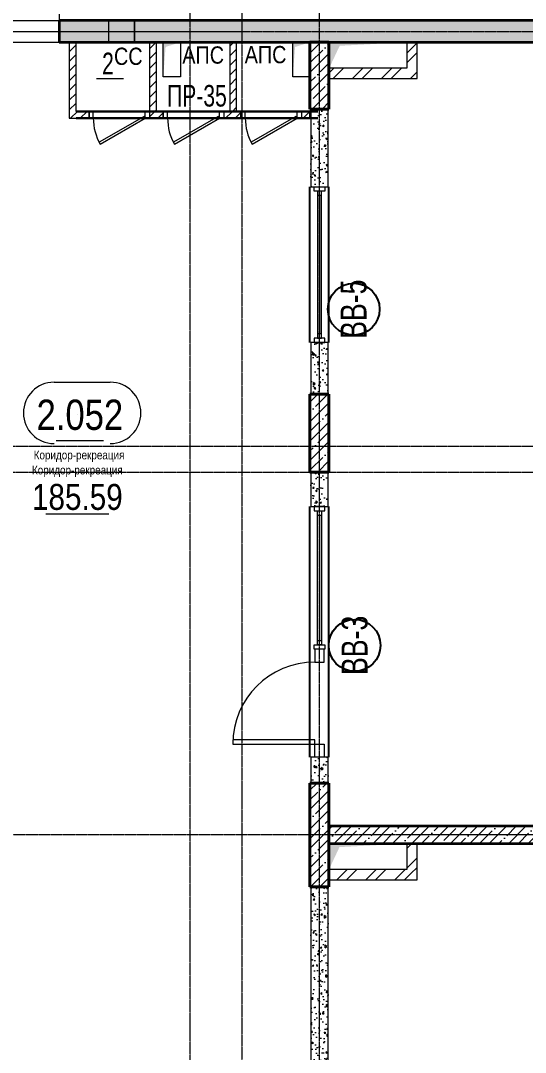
# Model space of a CAD drawing. Header units: millimetres. Extents: x -65509 to 912790, y 446 to 713294.
# Drawn here: x 245533 to 251380, y 184458 to 196400 of the extents above; entities that cross this region are included whole.
import ezdxf
from ezdxf.enums import TextEntityAlignment as Align

# ---------------------------------------------------------------- set-up
doc = ezdxf.new("R2010")
doc.units = ezdxf.units.MM
doc.linetypes.add('CENTER2', pattern=[28.575, 19.05, -3.175, 3.175, -3.175])
doc.linetypes.add('HIDDEN2', pattern=[4.7625, 3.175, -1.5875])
doc.layers.get('Defpoints').update_dxf_attribs({"color": 250})
for name, color, linetype, lineweight in [('A-AREA', 250, 'Continuous', 15), ('A-Wall-Open', 250, 'Continuous', 5), ('АР_Area', 250, 'Continuous', 5), ('АР_Витраж', 250, 'Continuous', 13), ('АР_Витраж марка', 250, 'Continuous', 9), ('АР_Двери_витраж', 250, 'Continuous', 9), ('АР_Колонны', 250, 'Continuous', 30), ('АР_Отв. марка', 250, 'Continuous', 9), ('АР_площадь пом', 250, 'Continuous', 5), ('АР_Стены ЖБ', 250, 'Continuous', 35), ('АР_Стены кирпич', 250, 'Continuous', 20), ('АР_Стены ПЕНОблок', 250, 'Continuous', 20), ('АР_Стены_дефшов', 250, 'Continuous', 0), ('АР_Штриховка', 250, 'Continuous', 0), ('Двери кабины', 250, 'Continuous', 0), ('ОВ_Шахты', 250, 'Continuous', 5), ('РД_Оси_100', 250, 'Continuous', 0), ('РД_проем_инж перемыч_фахверк', 250, 'Continuous', 18), ('СС_Отверстия', 250, 'Continuous', 9)]:
    doc.layers.add(name, color=color, linetype=linetype, lineweight=lineweight)
doc.layers.add('РД_Витраж_вн', color=250, linetype='Continuous')
doc.layers.add('РД_Перемычка инж проемов', color=250, linetype='Continuous')
doc.layers.add('РД_Проем', color=250, linetype='Continuous', lineweight=0, plot=False)
doc.layers.add('РД_проем_инж перемыч_подсчет', color=250, linetype='Continuous', lineweight=30, plot=False)
doc.styles.add('Arial0', font='arial.ttf')
doc.styles.add('Arial_09', font='ARIALN.TTF', dxfattribs={"width": 0.9})
doc.styles.add('style1', font='ARIALN.TTF')
doc.styles.add('ккк', font='isocpeur.ttf', dxfattribs={"width": 0.85, "oblique": 15})
pattern_1 = [(45, (142195.16, 127275.07), (-112.2532, 112.2532), []), (45, (142307.41, 127275.07), (-112.2532, 112.2532), [198.4375, -39.6875, 0, -39.6875])]
pattern_2 = [(45, (142195.16, 127275.07), (-168.3798, 168.3798), []), (45, (142307.4, 127275.07), (-168.3798, 168.3798), [])]
pattern_3 = [(45, (142195.16, 127275.07), (-168.3798, 168.3798), []), (45, (142307.4, 127275.07), (-168.3798, 168.3798), [])]
pattern_4 = [(45, (142195.16, 127275.07), (-56.1266, 56.1266), [])]

# ---------------------------------------------------------------- blocks, each defined once
blk = doc.blocks.new('СОШ_2200_АР_ОСИ_М100_28.05.24')
at = {"layer": 'РД_Оси_100', "linetype": 'CENTER2'}
for p, q in [((90799.446, 69000), (117755, 69000)), ((119910, 59700), (94200, 59700))]:
    blk.add_line(p, q, dxfattribs=at)
for points in [[(105300, -6155), (105300, 139938.679)], [(105900, 139938.679), (105900, -6155)], [(106800, -6155), (106800, 139938.679)], [(94200, 69000), (119410, 69000), (119910, 68850)], [(94200, 64200), (119410, 64200), (119910, 64350)], [(94200, 63900), (119410, 63900), (119910, 63750)]]:
    blk.add_lwpolyline(points, dxfattribs=at)
blk = doc.blocks.new('otv')
at = {"linetype": 'Continuous'}
blk.add_lwpolyline([(0, -1), (0, 0), (1, 0), (1, -1)], close=True, dxfattribs=at)
blk.add_solid([(0, -1), (0, 0), (0.135, -0.137), (1, 0)], dxfattribs=at)
blk = doc.blocks.new('MOK-МаркаПом_овал_ареал')
for p, q in [((-2.99, 3.76), (3.52, 3.76)), ((-2.75, -3), (2.75, -3))]:
    blk.add_line(p, q)
for centre, radius, start, end in [((-2.99, 0.21), 3.55, 90, 270), ((3.52, 0.21), 3.55, 270, 90), ((-7.41, 0), 7.16, 0, 0.001)]:
    blk.add_arc(centre, radius, start, end)
at = {"color": 0, "style": 'style1'}
blk.add_attdef('АР-ПОМЕЩЕНИЕ:НОМЕР', text='', height=3, dxfattribs=at).set_placement((0.26, 0), align=Align.MIDDLE)
blk = doc.blocks.new('MOK-МаркаПомещения1')
at = {"layer": 'A-AREA', "color": 0}
blk.add_line((-3.65, -1.94), (3.65, -1.94), dxfattribs=at)
at = {"layer": 'A-AREA', "color": 0, "style": 'style1'}
blk.add_attdef('АР-ПОМЕЩЕНИЕ:ПЛОЩАДЬ', text='', height=3, dxfattribs=at).set_placement((0, 0), align=Align.MIDDLE)
at = {"layer": 'Defpoints', "style": 'style1', "flags": 8}
blk.add_attdef('АР-ПОМЕЩЕНИЕ:НАИМЕНОВАНИЕ', text='', height=1, dxfattribs=at).set_placement((0, 2.96), align=Align.MIDDLE)
blk = doc.blocks.new('MOK-МаркаПроема инж.')
blk.add_line((-1.33, -1.75), (1.8, -1.75))
at = {"color": 0, "style": 'Arial0', "width": 0.7}
blk.add_attdef('АР-ПРОЕМ:Коробка', text='', height=2.5, dxfattribs=at).set_placement((0, 0), align=Align.MIDDLE)
blk = doc.blocks.new('МаркаВитража1')
at = {"layer": 'Defpoints'}
blk.add_circle((0, 0), 3, dxfattribs=at)
at = {"color": 0, "linetype": 'ByBlock', "lineweight": -2, "style": 'Arial_09', "width": 0.9}
blk.add_attdef('АР-ОКНО:НАИМЕНОВАНИЕ', text='', height=3, dxfattribs=at).set_placement((0, 0), align=Align.MIDDLE)
blk = doc.blocks.new('MOK-МаркаПеремычки')
at = {"color": 0, "style": 'ккк', "oblique": 15, "width": 0.85}
blk.add_attdef('АР-ПРОЕМ:ПЕРЕМЫЧКА', text='', height=2.5, dxfattribs=at).set_placement((0, 0), align=Align.MIDDLE)

msp = doc.modelspace()

# ---------------------------------------------------------------- hatches: boundary and pattern name
at = {"layer": 'АР_Штриховка', "linetype": 'Continuous', "lineweight": 5}
h = msp.add_hatch(dxfattribs=at)
h.set_pattern_fill('ANSI35', color=256, scale=25, style=0)
h.set_pattern_definition([(45, (142195.16, 127275.07), (-112.2532, 112.2532), []), (45, (142307.41, 127275.07), (-112.2532, 112.2532), [198.4375, -39.6875, 0, -39.6875])])
h.paths.add_polyline_path([(241070.157, 196400.073), (241320.157, 196150.073), (243979.331, 196150.073), (243979.331, 196400.073)], flags=0)
h.paths.add_polyline_path([(245979.331, 196400.073), (245979.331, 196150.073), (256895.17, 196150.073), (256895.17, 196400.073)], flags=0)
at = {"layer": 'АР_Штриховка', "linetype": 'Continuous', "lineweight": 0, "ltscale": 0.5}
h = msp.add_hatch(dxfattribs=at)
h.set_pattern_fill('ANSI31', color=256, scale=25, style=0)
h.set_pattern_definition(pattern_4)
h.paths.add_polyline_path([(246095.157, 195270.073), (246175.157, 195350.073), (246175.157, 196150.073), (246095.157, 196150.073)], flags=0)
h = msp.add_hatch(dxfattribs=at)
h.set_pattern_fill('ANSI31', color=256, scale=25, style=0)
h.set_pattern_definition(pattern_4)
h.paths.add_polyline_path([(247025.157, 195350.073), (247078.491, 195330.073), (247105.157, 195350.073), (247105.157, 196150.073), (247025.157, 196150.073)], flags=0)
h = msp.add_hatch(dxfattribs=at)
h.set_pattern_fill('ANSI31', color=256, scale=25, style=0)
h.set_pattern_definition(pattern_4)
h.paths.add_polyline_path([(247955.157, 195350.073), (248008.491, 195330.073), (248035.157, 195350.073), (248035.157, 196150.073), (247955.157, 196150.073)], flags=0)
at = {"layer": 'АР_Штриховка', "linetype": 'Continuous', "lineweight": 5}
h = msp.add_hatch(dxfattribs=at)
h.set_pattern_fill('ANSI35', color=256, scale=25, style=0)
h.set_pattern_definition(pattern_1)
h.paths.add_polyline_path([(249105.158, 196150.073), (248885.158, 196150.073), (248885.158, 195375.073), (249105.158, 195375.073)], flags=0)
at = {"layer": 'АР_Штриховка', "linetype": 'Continuous', "lineweight": 0}
h = msp.add_hatch(dxfattribs=at)
h.set_pattern_fill('ANSI32', color=256, scale=25, angle=-360, style=0)
h.set_pattern_definition(pattern_2)
h.paths.add_polyline_path([(250127.583, 196150.073), (250007.583, 196150.073), (250007.583, 195850.073), (250127.583, 195730.073)], flags=0)
h = msp.add_hatch(dxfattribs=at)
h.set_pattern_fill('ANSI32', color=256, scale=25, style=0)
h.set_pattern_definition(pattern_3)
h.paths.add_polyline_path([(250127.583, 195730.073), (250007.583, 195850.073), (249107.583, 195850.073), (249107.583, 195730.073)], flags=0)
h = msp.add_hatch(dxfattribs=at)
h.set_pattern_fill('AR-CONC', color=256, angle=-315, style=0)
h.set_pattern_definition([(95, (142195.16, 127275.07), (140.09465, 117.55338), [19.05, -209.55]), (40, (142195.16, 127275.07), (-160.01845, 110.17673), [15.24, -167.64058]), (145.45144, (142206.83, 127284.87), (-19.9238, 227.7301), [16.19, -178.09024]), (91.1842, (142159.24, 127311), (221.41024, 161.9534), [28.575, -314.325]), (141.63556, (142177.7, 127324.5), (-7.0866, 342.82676), [24.285, -267.1356]), (36.18415, (142159.24, 127311), (-7.0866, 342.82676), [22.85997, -251.45973]), (66, (142186.18, 127319.97), (179.51998, 34.89515), [19.05, -209.55]), (11, (142186.18, 127319.97), (-86.53993, 173.9412), [15.24, -167.64]), (116.45145, (142201.14, 127322.88), (92.98005, 208.83634), [16.19, -178.08994]), (82.5, (142195.16, 127275.07), (-57.60547, 61.973414), [0, -165.608, 0, -170.18, 0, -168.275]), (52.5, (142195.16, 127275.07), (-23.58973, 118.087), [0, -97.028, 0, -161.798, 0, -64.135]), (12.5, (142155.105, 127235.02), (99.927863, 91.826196), [0, -63.5, 0, -198.12, 0, -262.89]), (2.5, (142137.14, 127217.06), (86.7639, 122.72239), [0, -82.55, 0, -131.572, 0, -186.69])])
h.paths.add_polyline_path([(249095.158, 195375.073), (248895.158, 195375.073), (248895.158, 194475.073), (249095.158, 194475.073)], flags=0)
h.paths.add_polyline_path([(249095.158, 192675.073), (248895.158, 192675.073), (248895.158, 192075.073), (249095.158, 192075.073)], flags=0)
at = {"layer": 'АР_Штриховка', "linetype": 'Continuous', "lineweight": 0, "ltscale": 0.5}
h = msp.add_hatch(dxfattribs=at)
h.set_pattern_fill('ANSI31', color=256, scale=25, style=0)
h.set_pattern_definition([(45, (142195.16, 127275.07), (-56.1266, 56.1266), [])])
h.paths.add_polyline_path([(247105.157, 195270.073), (247078.491, 195330.073), (247025.157, 195350.073), (247025.157, 195350.073), (247025.157, 195270.073)], flags=0)
h.paths.add_polyline_path([(246325.157, 195270.073), (246325.157, 195350.073), (246175.157, 195350.073), (246095.157, 195270.073)], flags=0)
h.paths.add_polyline_path([(248885.135, 195270.073), (248885.135, 195350.073), (248785.158, 195350.073), (248785.158, 195270.073)], flags=0)
h.paths.add_polyline_path([(248085.158, 195270.073), (248085.158, 195350.073), (248035.157, 195350.073), (248008.491, 195330.073), (248035.157, 195270.073)], flags=0)
h.paths.add_polyline_path([(248035.157, 195270.073), (248008.491, 195330.073), (247955.157, 195350.073), (247885.157, 195350.073), (247885.157, 195270.073)], flags=0)
h.paths.add_polyline_path([(247185.157, 195270.073), (247185.157, 195350.073), (247105.157, 195350.073), (247078.491, 195330.073), (247105.157, 195270.073)], flags=0)
at = {"layer": 'АР_Штриховка', "linetype": 'Continuous', "lineweight": 5}
h = msp.add_hatch(dxfattribs=at)
h.set_pattern_fill('ANSI35', color=256, scale=25, style=0)
h.set_pattern_definition(pattern_1)
h.paths.add_polyline_path([(249105.16, 192075.073), (248885.16, 192075.073), (248885.16, 191175.073), (249105.16, 191175.073)], flags=0)
at = {"layer": 'АР_Штриховка', "linetype": 'Continuous', "lineweight": 0}
h = msp.add_hatch(dxfattribs=at)
h.set_pattern_fill('AR-CONC', color=256, angle=-315, style=0)
h.set_pattern_definition([(95, (142195.16, 127275.07), (140.09465, 117.55338), [19.05, -209.55]), (40, (142195.16, 127275.07), (-160.01845, 110.17673), [15.24, -167.64058]), (145.45144, (142206.83, 127284.87), (-19.9238, 227.7301), [16.19, -178.09024]), (91.1842, (142159.24, 127311), (221.41024, 161.9534), [28.575, -314.325]), (141.63556, (142177.7, 127324.5), (-7.0866, 342.82676), [24.285, -267.1356]), (36.18415, (142159.24, 127311), (-7.0866, 342.82676), [22.85997, -251.45973]), (66, (142186.18, 127319.97), (179.51998, 34.89515), [19.05, -209.55]), (11, (142186.18, 127319.97), (-86.53993, 173.9412), [15.24, -167.64]), (116.45145, (142201.14, 127322.88), (92.98005, 208.83634), [16.19, -178.08994]), (82.5, (142195.16, 127275.07), (-57.60547, 61.973414), [0, -165.608, 0, -170.18, 0, -168.275]), (52.5, (142195.16, 127275.07), (-23.58973, 118.087), [0, -97.028, 0, -161.798, 0, -64.135]), (12.5, (142155.105, 127235.02), (99.927863, 91.826196), [0, -63.5, 0, -198.12, 0, -262.89]), (2.5, (142137.14, 127217.06), (86.7639, 122.72239), [0, -82.55, 0, -131.572, 0, -186.69])])
h.paths.add_polyline_path([(249095.16, 191175.073), (248895.16, 191175.073), (248895.16, 190775.073), (249095.16, 190775.073)], flags=0)
h.paths.add_polyline_path([(249095.158, 187875.073), (248895.158, 187875.073), (248895.157, 187575.073), (249095.157, 187575.073)], flags=0)
at = {"layer": 'АР_Штриховка', "linetype": 'Continuous', "lineweight": 5}
h = msp.add_hatch(dxfattribs=at)
h.set_pattern_fill('ANSI35', color=256, scale=25, style=0)
h.set_pattern_definition(pattern_1)
h.paths.add_polyline_path([(249105.157, 187575.073), (248885.157, 187575.073), (248885.157, 186375.073), (249105.157, 186375.073)], flags=0)
h = msp.add_hatch(dxfattribs=at)
h.set_pattern_fill('ANSI35', color=256, scale=25, style=0)
h.set_pattern_definition([(45, (142195.16, 127275.07), (-112.2532, 112.2532), []), (45, (142307.41, 127275.07), (-112.2532, 112.2532), [198.4375, -39.6875, 0, -39.6875])])
h.paths.add_polyline_path([(249105.157, 187075.073), (249105.157, 186875.073), (256675.157, 186875.073), (256675.157, 187075.073)], flags=0)
at = {"layer": 'АР_Штриховка', "linetype": 'Continuous', "lineweight": 0}
h = msp.add_hatch(dxfattribs=at)
h.set_pattern_fill('ANSI32', color=256, scale=25, angle=-360, style=0)
h.set_pattern_definition(pattern_2)
h.paths.add_polyline_path([(250125.158, 186875.073), (250005.158, 186875.073), (250005.158, 186575.073), (250125.158, 186455.073)], flags=0)
h = msp.add_hatch(dxfattribs=at)
h.set_pattern_fill('ANSI32', color=256, scale=25, style=0)
h.set_pattern_definition(pattern_3)
h.paths.add_polyline_path([(250125.158, 186455.073), (250005.158, 186575.073), (249105.158, 186575.073), (249105.158, 186455.073)], flags=0)
h = msp.add_hatch(dxfattribs=at)
h.set_pattern_fill('AR-CONC', color=256, angle=-315, style=0)
h.set_pattern_definition([(95, (142195.16, 127275.07), (140.09465, 117.55338), [19.05, -209.55]), (40, (142195.16, 127275.07), (-160.01845, 110.17673), [15.24, -167.64058]), (145.45144, (142206.83, 127284.87), (-19.9238, 227.7301), [16.19, -178.09024]), (91.1842, (142159.24, 127311), (221.41024, 161.9534), [28.575, -314.325]), (141.63556, (142177.7, 127324.5), (-7.0866, 342.82676), [24.285, -267.1356]), (36.18415, (142159.24, 127311), (-7.0866, 342.82676), [22.85997, -251.45973]), (66, (142186.18, 127319.97), (179.51998, 34.89515), [19.05, -209.55]), (11, (142186.18, 127319.97), (-86.53993, 173.9412), [15.24, -167.64]), (116.45145, (142201.14, 127322.88), (92.98005, 208.83634), [16.19, -178.08994]), (82.5, (142195.16, 127275.07), (-57.60547, 61.973414), [0, -165.608, 0, -170.18, 0, -168.275]), (52.5, (142195.16, 127275.07), (-23.58973, 118.087), [0, -97.028, 0, -161.798, 0, -64.135]), (12.5, (142155.105, 127235.02), (99.927863, 91.826196), [0, -63.5, 0, -198.12, 0, -262.89]), (2.5, (142137.14, 127217.06), (86.7639, 122.72239), [0, -82.55, 0, -131.572, 0, -186.69])])
h.paths.add_polyline_path([(249095.157, 186375.073), (248895.157, 186375.073), (248895.157, 182775.071), (249095.157, 182775.071)], flags=0)
at = {"layer": 'СС_Отверстия', "linetype": 'Continuous', "lineweight": 5}
for points in [[(246854.126, 196150.073), (246854.126, 196400.073), (246704.126, 196275.073)], [(246554.126, 196150.073), (246854.126, 196150.073), (246704.126, 196275.073)]]:
    msp.add_hatch(color=256, dxfattribs=at).paths.add_polyline_path(points, flags=0)

# ---------------------------------------------------------------- linework, layer by layer
at = {"layer": 'A-Wall-Open', "linetype": 'Continuous', "lineweight": 5}
for p, q in [((243979.331, 196400.073), (245979.331, 196400.073)), ((243979.331, 196150.073), (245979.331, 196150.073))]:
    msp.add_line(p, q, dxfattribs=at)
at = {"layer": 'АР_Витраж', "linetype": 'Continuous', "lineweight": 5}
for p, q in [((248885.158, 194475.073), (248885.158, 192675.073)), ((249105.158, 194475.073), (249105.158, 192675.073)), ((248885.16, 190775.073), (248885.159, 189125.073)), ((249105.16, 190775.073), (249105.159, 189125.073))]:
    msp.add_line(p, q, dxfattribs=at)
at = {"layer": 'АР_Витраж', "linetype": 'Continuous', "lineweight": 13}
for p, q in [((249020.158, 194375.073), (248970.158, 194375.073)), ((248995.158, 194375.073), (248995.158, 192775.073)), ((249020.158, 192775.073), (248970.158, 192775.073)), ((248970.16, 190675.073), (249020.16, 190675.073)), ((248995.16, 190675.073), (248995.159, 189225.073)), ((248970.159, 189225.073), (249020.159, 189225.073))]:
    msp.add_line(p, q, dxfattribs=at)
for points in [[(248935.158, 194425.073), (248935.158, 194475.073), (249055.158, 194475.073), (249055.158, 194425.073)], [(249020.158, 194425.073), (248970.158, 194425.073), (248970.158, 192725.073), (249020.158, 192725.073)], [(248935.158, 192725.073), (248935.158, 192675.073), (249055.158, 192675.073), (249055.158, 192725.073)], [(249055.16, 190725.073), (249055.16, 190775.073), (248935.16, 190775.073), (248935.16, 190725.073)], [(248970.16, 190725.073), (249020.16, 190725.073), (249020.159, 189175.073), (248970.159, 189175.073)], [(249055.159, 189175.073), (249055.159, 189125.073), (248935.159, 189125.073), (248935.159, 189175.073)]]:
    msp.add_lwpolyline(points, close=True, dxfattribs=at)
at = {"layer": 'АР_Двери_витраж', "linetype": 'Continuous', "lineweight": 9}
for points in [[(249050.158, 188975.073), (249050.159, 189125.073), (248940.159, 189125.073), (248940.158, 188975.073)], [(248940.158, 188025.073), (248940.158, 188075.073), (247990.158, 188075.074), (247990.158, 188025.074)], [(249050.158, 188025.073), (249050.158, 187875.073), (248940.158, 187875.073), (248940.158, 188025.073)]]:
    msp.add_lwpolyline(points, close=True, dxfattribs=at)
msp.add_arc((248940.158, 188025.073), 950, 89.999958, 179.999958, dxfattribs=at)
at = {"layer": 'АР_Колонны', "linetype": 'HIDDEN2', "lineweight": 25}
for p, q in [((248885.158, 196150.073), (249105.158, 196150.073)), ((248885.158, 195375.073), (248885.158, 196150.073)), ((249105.158, 196150.073), (249105.158, 195375.073)), ((249105.158, 195375.073), (248885.158, 195375.073)), ((248885.16, 192075.073), (249105.16, 192075.073)), ((248885.16, 191175.073), (248885.16, 192075.073)), ((249105.16, 192075.073), (249105.16, 191175.073)), ((249105.16, 191175.073), (248885.16, 191175.073)), ((248885.157, 187575.073), (249105.157, 187575.073)), ((248885.157, 186375.073), (248885.157, 187575.073)), ((249105.157, 187575.073), (249105.157, 186375.073)), ((249105.157, 186375.073), (248885.157, 186375.073))]:
    msp.add_line(p, q, dxfattribs=at)
at = {"layer": 'АР_Колонны', "linetype": 'Continuous', "lineweight": 35}
for p, q in [((248885.158, 195375.073), (248885.158, 196150.073)), ((248885.158, 196150.073), (249105.158, 196150.073)), ((249105.158, 195375.073), (249105.158, 196150.073)), ((248885.158, 195375.073), (249105.158, 195375.073)), ((248885.16, 191175.073), (248885.16, 192075.073)), ((248885.16, 192075.073), (249105.16, 192075.073)), ((249105.16, 191175.073), (249105.16, 192075.073)), ((248885.16, 191175.073), (249105.16, 191175.073)), ((248885.157, 186375.073), (248885.157, 187575.073)), ((248885.157, 187575.073), (249105.157, 187575.073)), ((249105.157, 186375.073), (249105.157, 187575.073)), ((248885.157, 186375.073), (249105.157, 186375.073))]:
    msp.add_line(p, q, dxfattribs=at)
at = {"layer": 'АР_Стены ЖБ', "linetype": 'Continuous', "lineweight": 35}
for p, q in [((245979.331, 196400.073), (245979.331, 196150.073)), ((256895.17, 196400.073), (245979.331, 196400.073)), ((245979.331, 196150.073), (256895.17, 196150.073)), ((249105.157, 187075.073), (249105.157, 186875.073)), ((256675.157, 187075.073), (249105.157, 187075.073)), ((249105.157, 186875.073), (256675.157, 186875.073))]:
    msp.add_line(p, q, dxfattribs=at)
at = {"layer": 'АР_Стены ЖБ', "linetype": 'Continuous', "lineweight": 15}
for p, q in [((246554.126, 196150.073), (246554.126, 196400.073)), ((246854.126, 196400.073), (246854.126, 196150.073))]:
    msp.add_line(p, q, dxfattribs=at)
at = {"layer": 'АР_Стены ЖБ', "linetype": 'Continuous', "lineweight": 40}
for p, q in [((249105.158, 196150.073), (248885.158, 196150.073)), ((248885.158, 196150.073), (248885.158, 195375.073)), ((249105.158, 195375.073), (249105.158, 196150.073)), ((248885.158, 195375.073), (249105.158, 195375.073)), ((249105.16, 192075.073), (248885.16, 192075.073)), ((248885.16, 192075.073), (248885.16, 191175.073)), ((249105.16, 191175.073), (249105.16, 192075.073)), ((248885.16, 191175.073), (249105.16, 191175.073)), ((249105.157, 187575.073), (248885.157, 187575.073)), ((248885.157, 187575.073), (248885.157, 186375.073)), ((249105.157, 186375.073), (249105.157, 187575.073)), ((248885.157, 186375.073), (249105.157, 186375.073))]:
    msp.add_line(p, q, dxfattribs=at)
at = {"layer": 'АР_Стены кирпич', "linetype": 'Continuous', "lineweight": 20}
for p, q in [((250127.583, 196150.073), (250007.583, 196150.073)), ((250007.583, 196150.073), (250007.583, 195850.073)), ((250127.583, 195730.073), (250127.583, 196150.073)), ((250007.583, 195850.073), (249107.583, 195850.073)), ((249107.583, 195850.073), (249107.583, 195730.073)), ((249107.583, 195730.073), (250127.583, 195730.073)), ((250125.158, 186875.073), (250005.158, 186875.073)), ((250005.158, 186875.073), (250005.158, 186575.073)), ((250125.158, 186455.073), (250125.158, 186875.073)), ((250005.158, 186575.073), (249105.158, 186575.073)), ((249105.158, 186575.073), (249105.158, 186455.073)), ((249105.158, 186455.073), (250125.158, 186455.073))]:
    msp.add_line(p, q, dxfattribs=at)
at = {"layer": 'АР_Стены ПЕНОблок', "linetype": 'Continuous', "lineweight": 20}
for p, q in [((246175.157, 196150.073), (246095.157, 196150.073)), ((246095.157, 196150.073), (246095.157, 195270.073)), ((246175.157, 195350.073), (246175.157, 196150.073)), ((247105.157, 196150.073), (247025.157, 196150.073)), ((247025.157, 196150.073), (247025.157, 195350.073)), ((247105.157, 195350.073), (247105.157, 196150.073)), ((248035.157, 196150.073), (247955.157, 196150.073)), ((247955.157, 196150.073), (247955.157, 195350.073)), ((248035.157, 195350.073), (248035.157, 196150.073)), ((249095.158, 195375.073), (248895.158, 195375.073)), ((248895.158, 195375.073), (248895.158, 194475.073)), ((249095.158, 194475.073), (249095.158, 195375.073)), ((246095.157, 195270.073), (246325.157, 195270.073)), ((246325.157, 195350.073), (246175.157, 195350.073)), ((246325.157, 195270.073), (246325.157, 195350.073)), ((247025.157, 195350.073), (247025.157, 195350.073)), ((247025.157, 195350.073), (247025.157, 195270.073)), ((247025.157, 195270.073), (247185.157, 195270.073)), ((247185.157, 195350.073), (247105.157, 195350.073)), ((247185.157, 195270.073), (247185.157, 195350.073)), ((247955.157, 195350.073), (247885.157, 195350.073)), ((247885.157, 195350.073), (247885.157, 195270.073)), ((247885.157, 195270.073), (248085.158, 195270.073)), ((248085.158, 195350.073), (248035.157, 195350.073)), ((248085.158, 195270.073), (248085.158, 195350.073)), ((248885.135, 195350.073), (248785.158, 195350.073)), ((248785.158, 195350.073), (248785.158, 195270.073)), ((248785.158, 195270.073), (248885.135, 195270.073)), ((248885.135, 195270.073), (248885.135, 195350.073)), ((248895.158, 194475.073), (249095.158, 194475.073)), ((249095.158, 192675.073), (248895.158, 192675.073)), ((248895.158, 192675.073), (248895.158, 192075.073)), ((249095.158, 192075.073), (249095.158, 192675.073)), ((248895.158, 192075.073), (249095.158, 192075.073)), ((249095.16, 191175.073), (248895.16, 191175.073)), ((248895.16, 191175.073), (248895.16, 190775.073)), ((249095.16, 190775.073), (249095.16, 191175.073)), ((248895.16, 190775.073), (249095.16, 190775.073)), ((248895.158, 187875.073), (248895.157, 187575.073)), ((249095.158, 187875.073), (248895.158, 187875.073)), ((249095.157, 187575.073), (249095.158, 187875.073)), ((248895.157, 187575.073), (249095.157, 187575.073)), ((249095.157, 186375.073), (248895.157, 186375.073)), ((248895.157, 186375.073), (248895.157, 182775.071)), ((249095.157, 182775.071), (249095.157, 186375.073))]:
    msp.add_line(p, q, dxfattribs=at)
at = {"layer": 'АР_Стены_дефшов', "linetype": 'Continuous', "lineweight": 0}
for p, q in [((245979.331, 196475.073), (245979.331, 196400.073)), ((243979.331, 196400.073), (245979.331, 196400.073)), ((245979.331, 196400.073), (256895.157, 196400.073))]:
    msp.add_line(p, q, dxfattribs=at)
at = {"layer": 'Двери кабины', "linetype": 'Continuous', "lineweight": 0}
for points in [[(246375.157, 195350.073), (246325.157, 195350.073), (246325.157, 195270.073), (246375.157, 195270.073)], [(246975.157, 195270.073), (246962.657, 195291.723), (246443.042, 194991.723), (246455.542, 194970.073)], [(246975.157, 195350.073), (247025.157, 195350.073), (247025.157, 195270.073), (246975.157, 195270.073)], [(247235.157, 195350.073), (247185.157, 195350.073), (247185.157, 195270.073), (247235.157, 195270.073)], [(247835.157, 195270.073), (247822.657, 195291.723), (247303.042, 194991.723), (247315.542, 194970.073)], [(247835.157, 195350.073), (247885.157, 195350.073), (247885.157, 195270.073), (247835.157, 195270.073)], [(248135.158, 195350.073), (248085.158, 195350.073), (248085.158, 195270.073), (248135.158, 195270.073)], [(248735.158, 195270.073), (248722.658, 195291.723), (248203.042, 194991.723), (248215.542, 194970.073)], [(248735.158, 195350.073), (248785.158, 195350.073), (248785.158, 195270.073), (248735.158, 195270.073)]]:
    msp.add_lwpolyline(points, close=True, dxfattribs=at)
for centre in [(246975.157, 195270.073), (247835.157, 195270.073), (248735.158, 195270.073)]:
    msp.add_arc(centre, 600, 180, 210, dxfattribs=at)
at = {"layer": 'РД_Витраж_вн', "linetype": 'Continuous', "lineweight": -3}
for p, q in [((248885.158, 192675.073), (248885.158, 194475.073)), ((249105.158, 192675.073), (249105.158, 194475.073)), ((248885.158, 187875.073), (248885.16, 190775.073)), ((249105.158, 187875.073), (249105.16, 190775.073))]:
    msp.add_line(p, q, dxfattribs=at)
at = {"layer": 'РД_Проем', "linetype": 'Continuous', "lineweight": 0}
for p, q in [((246325.157, 195350.073), (247025.157, 195350.073)), ((246325.157, 195270.073), (247025.157, 195270.073)), ((247185.157, 195350.073), (247885.157, 195350.073)), ((247185.157, 195270.073), (247885.157, 195270.073)), ((248085.158, 195350.073), (248785.158, 195350.073)), ((248085.158, 195270.073), (248785.158, 195270.073)), ((248885.158, 192675.073), (248885.158, 194475.073)), ((249105.158, 192675.073), (249105.158, 194475.073)), ((248885.158, 187875.073), (248885.16, 190775.073)), ((249105.158, 187875.073), (249105.16, 190775.073))]:
    msp.add_line(p, q, dxfattribs=at)
at = {"layer": 'РД_проем_инж перемыч_подсчет', "linetype": 'Continuous', "lineweight": 30}
for p, q in [((246175.157, 195350.073), (248975.157, 195350.073)), ((246175.157, 195270.073), (248975.157, 195270.073))]:
    msp.add_line(p, q, dxfattribs=at)
at = {"layer": 'РД_проем_инж перемыч_фахверк', "linetype": 'Continuous', "lineweight": 18}
for p, q in [((248885.158, 194475.073), (248885.158, 192675.073)), ((249105.158, 194475.073), (249105.158, 192675.073)), ((248885.16, 190775.073), (248885.158, 187875.073)), ((249105.16, 190775.073), (249105.158, 187875.073))]:
    msp.add_line(p, q, dxfattribs=at)
at = {"layer": 'СС_Отверстия', "linetype": 'Continuous', "lineweight": 9}
for p, q in [((246854.126, 196400.073), (246554.126, 196400.073)), ((246554.126, 196150.073), (246554.126, 196400.073)), ((246854.126, 196150.073), (246854.126, 196400.073)), ((246854.126, 196150.073), (246554.126, 196150.073))]:
    msp.add_line(p, q, dxfattribs=at)

# ---------------------------------------------------------------- block references
at = {"layer": 'АР_Area', "linetype": 'Continuous', "lineweight": 5}
ref = msp.add_blockref('MOK-МаркаПом_овал_ареал', (246219.42, 191838.466), dxfattribs=dict(at, xscale=100, yscale=100, zscale=100))
ref.add_attrib('АР-ПОМЕЩЕНИЕ:НОМЕР', '2.052', dxfattribs={"layer": '0', "color": 0, "height": 350, "style": 'style1'}).set_placement((246219.42, 191838.466), align=Align.MIDDLE)
ref.add_attrib('АР-ПОМЕЩЕНИЕ:НАИМЕНОВАНИЕ', 'Коридор-рекреация', dxfattribs={"layer": 'Defpoints', "color": 2, "height": 100, "style": 'style1'}).set_placement((246210.004, 191357.073), align=Align.MIDDLE)
at = {"layer": 'АР_Витраж марка', "linetype": 'Continuous', "lineweight": 9, "xscale": 100, "yscale": 100, "zscale": 100, "rotation": 89.99999999999999}
for p, values in [((249392.125, 193060.086), {'АР-ОКНО:НАИМЕНОВАНИЕ': 'ВВ-5'}), ((249401.697, 189169.154), {'АР-ОКНО:НАИМЕНОВАНИЕ': 'ВВ-3'})]:
    msp.add_blockref('МаркаВитража1', p, dxfattribs=at).add_auto_attribs(values)
at = {"layer": 'АР_Отв. марка', "linetype": 'Continuous', "lineweight": 9, "xscale": 100, "yscale": 100, "zscale": 100}
msp.add_blockref('MOK-МаркаПроема инж.', (246544.727, 195907.004, 580), dxfattribs=at).add_auto_attribs({'АР-ПРОЕМ:Коробка': '2'})
at = {"layer": 'АР_площадь пом', "linetype": 'Continuous', "lineweight": 5}
ref = msp.add_blockref('MOK-МаркаПомещения1', (246190.131, 190887.258), dxfattribs=dict(at, xscale=100, yscale=100, zscale=100))
ref.add_attrib('АР-ПОМЕЩЕНИЕ:НАИМЕНОВАНИЕ', 'Коридор-рекреация', dxfattribs={"layer": 'Defpoints', "height": 100, "style": 'style1'}).set_placement((246190.131, 191182.821), align=Align.MIDDLE)
ref.add_attrib('АР-ПОМЕЩЕНИЕ:ПЛОЩАДЬ', '185.59', dxfattribs={"layer": 'A-AREA', "color": 0, "height": 300, "style": 'style1'}).set_placement((246190.131, 190887.258), align=Align.MIDDLE)
at = {"layer": 'ОВ_Шахты', "xscale": 900, "yscale": 300, "zscale": 1400}
for p in [(249107.583, 196150.073), (249105.158, 186875.073)]:
    msp.add_blockref('otv', p, dxfattribs=at)
at = {"layer": 'РД_Оси_100'}
msp.add_blockref('СОШ_2200_АР_ОСИ_М100_28.05.24', (142195.157, 127275.073), dxfattribs=at)
at = {"layer": 'РД_Перемычка инж проемов', "linetype": 'Continuous', "lineweight": -3}
ref = msp.add_blockref('MOK-МаркаПеремычки', (247575.325, 195530.651, -280), dxfattribs=dict(at, xscale=100, yscale=100, zscale=100))
ref.add_attrib('АР-ПРОЕМ:ПЕРЕМЫЧКА', 'ПР-35', dxfattribs={"layer": '0', "color": 0, "height": 250, "style": 'Arial0', "width": 0.7}).set_placement((247575.325, 195530.651, -280), align=Align.MIDDLE)
at = {"layer": 'СС_Отверстия', "xscale": 200, "yscale": 400}
for p in [(247185.157, 196150.073), (248685.157, 196150.073)]:
    msp.add_blockref('otv', p, dxfattribs=at)

# ---------------------------------------------------------------- texts
at = {"layer": 'СС_Отверстия', "char_height": 200, "width": 590.00022, "attachment_point": 5, "style": 'style1'}
for s, insert in [('CС', (246780.488, 195986.004)), ('АПС', (247647.987, 196000.54)), ('АПС', (248370.404, 196005.336))]:
    msp.add_mtext(s, dxfattribs=dict(at, insert=insert))

doc.saveas('drawing.dxf')
